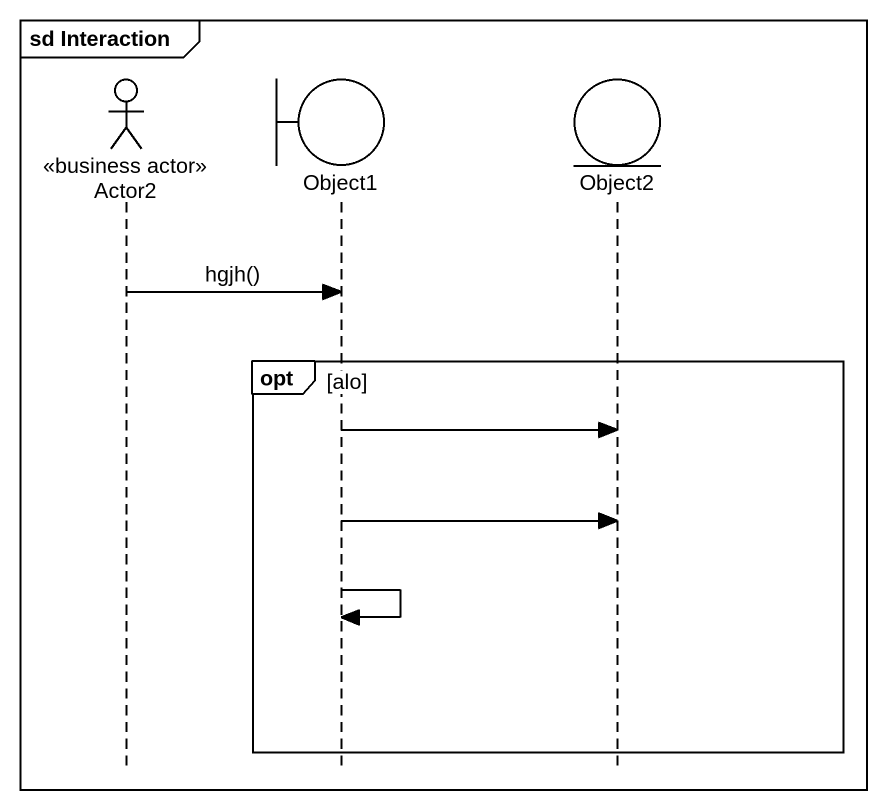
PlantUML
@startuml
mainframe sd Interaction
hide footbox
actor Actor2 <<business actor>>
boundary Object1
entity Object2

Actor2 -> Object1 : hgjh()
opt alo
  Object1 -> Object2
  Object1 -> Object2
  Object1 -> Object1
end
@enduml
